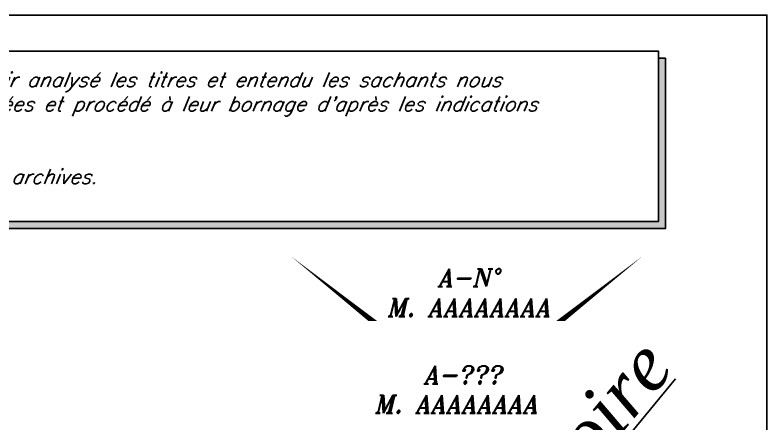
# Model space of a CAD drawing. Header units: millimetres. Extents: x -1573 to 210, y -360 to 557.
# Drawn here: x -501.5 to -396.5, y 239.8 to 297 of the extents above; entities that cross this region are included whole.
import ezdxf
from ezdxf.enums import TextEntityAlignment as Align

# ---------------------------------------------------------------- set-up
doc = ezdxf.new("R2010")
doc.units = ezdxf.units.MM
doc.header["$LTSCALE"] = 2
doc.set_wipeout_variables(frame=1)
for name, color, linetype in [('Cadastre Texte', 150, 'Continuous'), ('Légende Bornage', 7, 'Continuous'), ('Titre', 7, 'Continuous'), ('Wipeout', 255, 'Continuous')]:
    doc.layers.add(name, color=color, linetype=linetype)
doc.styles.add('CARTOUCHE', font='timesi.ttf', dxfattribs={"height": 1})
doc.styles.add('Romant', font='romant.shx', dxfattribs={"oblique": 13.5, "height": 0.5})
doc.styles.add('TEXTE', font='romans.shx', dxfattribs={"oblique": 22.5, "height": 0.3})

msp = doc.modelspace()

# ---------------------------------------------------------------- linework, layer by layer
at = {"layer": 'Cadastre Texte', "color": 8, "flags": 128}
for points in [[(-425.31, 254.212, 0, 0, 0), (-451.517, 254.212, 0.75, 0, 0), (-462.956, 263.282, 0, 0, 0)], [(-451.517, 254.212, 0, 0, 0), (-425.31, 254.212, 0.75, 0, 0), (-413.872, 263.282, 0, 0, 0)]]:
    msp.add_lwpolyline(points, format="xyseb", dxfattribs=at)
at = {"layer": 'Titre', "color": 1, "flags": 128}
msp.add_lwpolyline([(-452.867, 193.172), (-409.239, 246.166)], dxfattribs=at)

# ---------------------------------------------------------------- texts
at = {"layer": 'Cadastre Texte', "style": 'Romant', "oblique": 13.5}
msp.add_text('A-???', height=2.5, dxfattribs=at).set_placement((-444.482, 245.454))
at = {"layer": 'Cadastre Texte', "color": 6, "style": 'Romant', "oblique": 13.5}
msp.add_text('M. AAAAAAAA', height=2.5, dxfattribs=at).set_placement((-451.359, 241.367))
at = {"layer": 'Cadastre Texte', "insert": (-438.192, 261.54), "char_height": 2.5, "width": 71.708, "attachment_point": 2, "style": 'Romant'}
msp.add_mtext('A-N°\\P{\\C6;M. AAAAAAAA}', dxfattribs=at)
at = {"layer": 'Titre', "color": 1, "style": 'CARTOUCHE'}
msp.add_text('Plan provisoire', height=7.5, rotation=50.38083, dxfattribs=at).set_placement((-433.96, 222.028), align=Align.MIDDLE)

# ---------------------------------------------------------------- wipeouts: each hides what was drawn before it
at = {"lineweight": 30}
msp.add_wipeout([(-602.632, 291.958), (-411.632, 291.958), (-411.632, 268.155), (-602.632, 268.155)], dxfattribs=at).dxf.layer = 'Wipeout'

# ---------------------------------------------------------------- next in the draw order: hatches: boundary and pattern name
at = {"layer": 'Légende Bornage'}
msp.add_hatch(color=256, dxfattribs=at).paths.add_polyline_path([(-601.648, 268.155), (-601.648, 267.172), (-410.648, 267.172), (-410.648, 290.975), (-411.632, 290.975), (-411.632, 268.155)])

# ---------------------------------------------------------------- next in the draw order: linework, layer by layer
msp.add_lwpolyline([(-602.632, 291.958), (-411.632, 291.958), (-411.632, 268.155), (-602.632, 268.155)], close=True, dxfattribs=at)
at = {"layer": 'Légende Bornage', "flags": 128}
for points in [[(-602.632, 268.155), (-411.632, 268.155), (-411.632, 291.958)], [(-601.648, 267.172), (-410.648, 267.172), (-410.648, 290.975)], [(-411.632, 290.975), (-410.648, 290.975)]]:
    msp.add_lwpolyline(points, dxfattribs=at)
at = {"layer": 'Titre', "color": 7}
msp.add_lwpolyline([(-606.483, 297), (-396.483, 297), (-396.483, 0), (-606.483, 0), (-606.483, 297)], dxfattribs=at)

# ---------------------------------------------------------------- next in the draw order: texts
at = {"layer": 'Légende Bornage', "insert": (-600.179, 288.975), "char_height": 2.029624, "width": 189.51958, "attachment_point": 1, "style": 'TEXTE'}
msp.add_mtext("Avec l'ensemble des propriétaires présents ou représentés, après avoir analysé les titres et entendu les sachants nous avons arrêté d'un commun accord les limites des propriétés intéressées et procédé à leur bornage d'après les indications fournies par le plan ci joint.\\P\\PBornage effectué le ?? ????? ???? - Procès Verbal conservé en nos archives.", dxfattribs=at)

doc.saveas('drawing.dxf')
